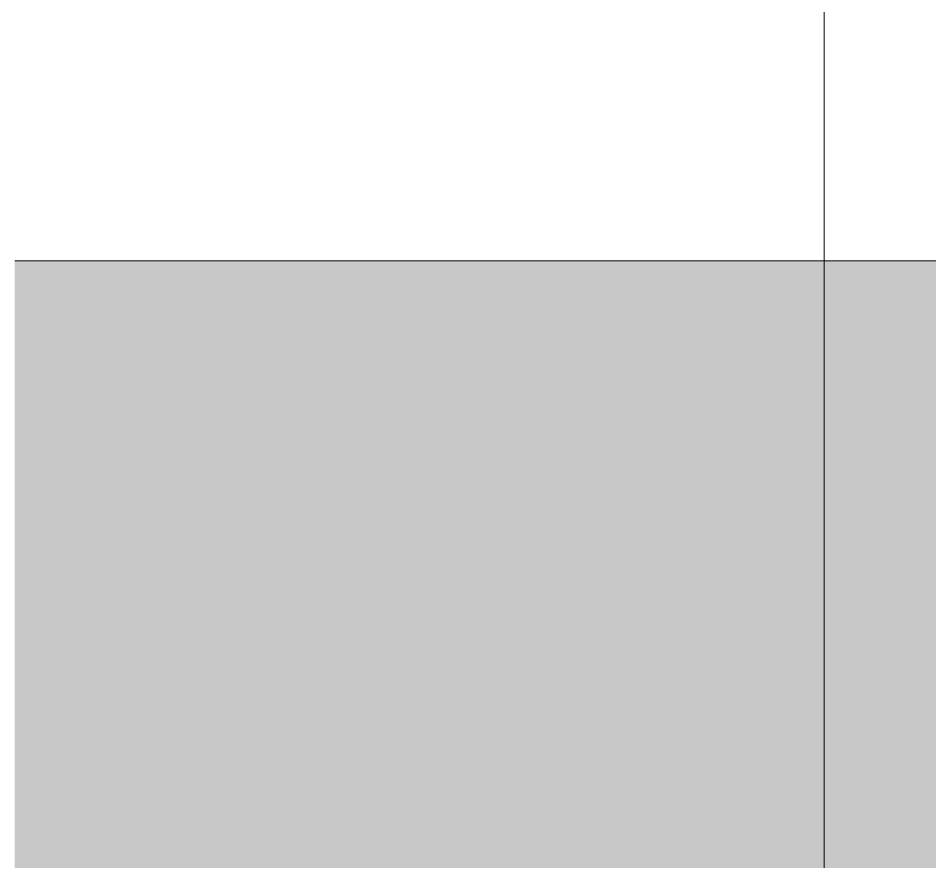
# Model space of a CAD drawing. Header units: inches. Extents: x -54880 to -186, y -132 to 853.
# Drawn here: x -12147.3 to -12017.8, y 107.6 to 227.5 of the extents above; entities that cross this region are included whole.
import ezdxf

# ---------------------------------------------------------------- set-up
doc = ezdxf.new("R2010")
doc.units = ezdxf.units.IN
doc.header["$MEASUREMENT"] = 0
for name, color, linetype, lineweight in [('A-WALL-PATT', 111, 'Continuous', 9), ('G-ANNO-SYMB', 111, 'Continuous', 9), ('L-SITE-WALL', 31, 'Continuous', 9)]:
    doc.layers.add(name, color=color, linetype=linetype, lineweight=lineweight)

msp = doc.modelspace()

# ---------------------------------------------------------------- hatches: boundary and pattern name
at = {"layer": 'A-WALL-PATT'}
h = msp.add_hatch(dxfattribs=at)
h.set_pattern_fill('FP_22', color=256, style=0, pattern_type=2)
h.set_pattern_definition([(90, (-37292.5, -1109.5), (-193, -193), [48, -145]), (180, (-37292.5, -1109.5), (-2e-14, -193), [96.25, -96.75]), (270, (-37388.74, -1061.5), (-193, -193), [48, -145]), (180, (-37292.5, -1061.5), (-2e-14, -193), [96.25, -96.75]), (270, (-37389, -1061.5), (-193, -193), [48, -145]), (180, (-37389, -1061.5), (-2e-14, -193), [96.25, -96.75]), (90, (-37485.24, -1109.5), (-193, -193), [48, -145]), (180, (-37389, -1109.5), (-2e-14, -193), [96.25, -96.75]), (90, (-37340.5, -1061.25), (-193, -193), [48, -145]), (180, (-37292.24, -1061.25), (-2e-14, -193), [48.25, -144.75]), (180, (-37292.24, -1013.25), (-2e-14, -193), [48.25, -144.75]), (90, (-37437, -1061.25), (-193, -193), [48, -145]), (180, (-37340.74, -1061.25), (-2e-14, -193), [96.25, -96.75]), (270, (-37340.74, -1013.25), (-193, -193), [48, -145]), (180, (-37340.74, -1013.25), (-2e-14, -193), [96.25, -96.75]), (180, (-37437.24, -1061.25), (-2e-14, -193), [48, -145]), (270, (-37437.24, -1013.25), (-193, -193), [48, -145]), (180, (-37437.24, -1013.25), (-2e-14, -193), [48, -145]), (90, (-37292.5, -1013), (-193, -193), [48, -145]), (180, (-37292.5, -1013), (-2e-14, -193), [96.25, -96.75]), (270, (-37388.74, -965), (-193, -193), [48, -145]), (180, (-37292.5, -965), (-2e-14, -193), [96.25, -96.75]), (270, (-37389, -965), (-193, -193), [48, -145]), (180, (-37389, -965), (-2e-14, -193), [96.25, -96.75]), (270, (-37485.24, -965), (-193, -193), [48, -145]), (180, (-37389, -1013), (-2e-14, -193), [96.25, -96.75]), (90, (-37340.5, -964.75), (-193, -193), [48, -145]), (180, (-37292.24, -964.75), (-2e-14, -193), [48.25, -144.75]), (180, (-37292.24, -916.75), (-2e-14, -193), [48.25, -144.75]), (90, (-37437, -964.75), (-193, -193), [48, -145]), (180, (-37340.74, -964.75), (-2e-14, -193), [96.25, -96.75]), (270, (-37340.74, -916.75), (-193, -193), [48, -145]), (180, (-37340.74, -916.75), (-2e-14, -193), [96.25, -96.75]), (180, (-37437.24, -964.75), (-2e-14, -193), [48, -145]), (270, (-37437.24, -916.75), (-193, -193), [48, -145]), (180, (-37437.24, -916.75), (-2e-14, -193), [48, -145])])
h.paths.add_polyline_path([(-12253.32402, 1), (-12250.88261, 1), (-12250.88261, 96.75), (-12157.75761, 96.75), (-12157.75761, 193), (-12437.25761, 193), (-12437.25761, 1), (-12324.43532, 1)], flags=0)
h.paths.add_polyline_path([(-12877.38332, 1), (-12784.75761, 1), (-12784.75761, 96), (-12736.75761, 96), (-12736.75761, 193), (-13016.25761, 193), (-13016.25761, 1)], flags=0)
h.paths.add_polyline_path([(-13093.63261, 1), (-13026.25761, 1), (-13026.25761, 193), (-13225.14124, 193), (-13234.29003, 164.3125), (-13229.60381, 164.3125), (-13229.54131, 160.1875), (-13229.41631, 160.1875), (-13229.41631, 157.5625), (-13207.54131, 157.5625), (-13207.54131, 156), (-13205.54131, 156), (-13205.54131, 114), (-13236.07181, 113.91976), (-13236.58127, 113.34757), (-13236.63262, 113.27782), (-13237.46601, 107.11296), (-13237.60025, 104.38546), (-13237.6155, 101.3125), (-13245.54131, 101.3125), (-13245.47867, 105.33002), (-13245.79963, 109.23238), (-13246.61208, 113.43381), (-13246.77745, 113.58488), (-13247.09616, 114), (-13277.54131, 114), (-13277.54131, 156), (-13275.54131, 156), (-13275.54131, 157.5625), (-13253.66631, 157.5625), (-13253.59309, 160.1875), (-13253.47881, 160.1875), (-13253.41631, 164.3125), (-13248.79259, 164.3125), (-13257.94138, 193), (-13305.75761, 193), (-13305.75761, 1), (-13190.13261, 1), (-13190.13261, 96.75), (-13093.63261, 96.75), (-13093.63261, 95.17026)], flags=0)
h.paths.add_polyline_path([(-12726.75761, 1), (-12560.25761, 1), (-12560.25761, 99), (-12482.25761, 99), (-12482.25761, 1), (-12447.25761, 1), (-12447.25761, 193), (-12559.57385, 193), (-12568.72264, 164.3125), (-12564.03642, 164.3125), (-12563.97392, 160.1875), (-12563.84892, 160.1875), (-12563.84892, 157.5625), (-12541.97392, 157.5625), (-12541.97392, 156), (-12539.97392, 156), (-12539.97392, 114), (-12570.50442, 113.91976), (-12570.99149, 113.10647), (-12571.14235, 112.50113), (-12571.81151, 108.23884), (-12572.03286, 104.38546), (-12572.04811, 101.3125), (-12579.97392, 101.31246), (-12579.91128, 105.33002), (-12580.23224, 109.23238), (-12581.03327, 113.30498), (-12581.54644, 114), (-12611.97392, 114), (-12611.97392, 156), (-12609.97392, 156), (-12609.97392, 157.5625), (-12588.09892, 157.5625), (-12588.02569, 160.1875), (-12587.91142, 160.1875), (-12587.84892, 164.3125), (-12583.2252, 164.3125), (-12592.37399, 193), (-12726.75761, 193), (-12726.75761, 94.0578)], flags=0)
h.paths.add_polyline_path([(-13357.13843, 1), (-13315.75761, 1), (-13315.75761, 193), (-13451.72456, 193), (-13451.72456, 145), (-13358.88261, 145), (-13358.88261, 1)], flags=0)
h.paths.add_polyline_path([(-11578.75761, 96.75), (-11578.75761, 193), (-11858.25761, 193), (-11858.25761, 96.75), (-11633.25032, 96.75)], flags=0)
h.paths.add_polyline_path([(-11868.25761, 96.75), (-11868.25761, 193), (-12147.75761, 193), (-12147.75761, 96.75), (-11909.72432, 96.75)], flags=0)
h.paths.add_polyline_path([(-11568.75761, 96.75), (-11289.25761, 96.75), (-11289.25761, 193), (-11568.75761, 193), (-11568.75761, 114.47242)], flags=0)
h.paths.add_polyline_path([(-10423.67657, 96.75), (-10421.50761, 96.75), (-10421.50761, 135.23042), (-10424.88261, 135.23042), (-10424.88261, 136.98164), (-10422.91726, 137.01194), (-10422.51829, 137.2421), (-10422.28794, 137.64075), (-10422.25761, 137.87091), (-10422.33876, 159.35326), (-10422.51829, 159.62977), (-10422.91726, 159.86031), (-10423.67657, 159.89066), (-10424.88261, 159.89066), (-10424.88261, 161.60141), (-10421.50761, 161.60141), (-10421.50761, 193), (-10433.25761, 193), (-10433.27057, 145.23322), (-10433.49787, 142.80057), (-10434.41248, 139.90161), (-10435.35457, 138.00963), (-10436.91149, 135.94794), (-10438.90507, 134.15521), (-10441.38857, 132.70355), (-10443.42633, 131.91412), (-10445.96586, 131.4394), (-10448.54937, 131.4394), (-10451.25022, 131.97662), (-10453.8492, 133.06488), (-10454.56821, 133.47281), (-10456.27602, 134.67443), (-10458.25748, 136.77374), (-10459.56679, 138.77603), (-10460.52245, 141.01668), (-10461.08903, 143.45278), (-10461.25761, 146.29748), (-10461.25761, 193), (-10700.25761, 193), (-10700.25761, 96.75), (-10458.23582, 96.75)], flags=0)
h.paths.add_polyline_path([(-11279.25761, 96.75), (-10999.75761, 96.75), (-10999.75761, 193), (-11279.25761, 193), (-11279.25761, 117.85285)], flags=0)
h.paths.add_polyline_path([(-10989.75761, 96.75), (-10710.25761, 96.75), (-10710.25761, 193), (-10989.75761, 193), (-10989.75761, 117.85285)], flags=0)
h.paths.add_polyline_path([(-10481.678, 112.79127), (-10484.48004, 113.10363), (-10486.46628, 113.6363), (-10488.678, 114.66854), (-10490.98344, 116.37617), (-10492.61508, 118.10027), (-10493.94223, 120.09756), (-10494.91304, 122.30736), (-10495.50321, 124.80387), (-10495.678, 127.09149), (-10495.4653, 129.52046), (-10494.83369, 131.87562), (-10493.80235, 134.08542), (-10492.40262, 136.08272), (-10490.67702, 137.80682), (-10488.678, 139.20534), (-10486.46628, 140.23578), (-10484.10907, 140.86685), (-10481.678, 141.07936), (-10479.24692, 140.86685), (-10476.88971, 140.23578), (-10474.678, 139.20534), (-10472.67897, 137.80682), (-10470.95337, 136.08272), (-10469.55364, 134.08542), (-10468.5223, 131.87562), (-10467.89069, 129.52046), (-10467.678, 126.80341), (-10467.89069, 124.37023), (-10468.5223, 122.01098), (-10469.55364, 119.79734), (-10471.21935, 117.53037), (-10472.67897, 116.06949), (-10474.678, 114.66854), (-10476.88971, 113.6363), (-10479.24692, 113.00414), (-10480.97876, 112.85249)], flags=0)
h.paths.add_polyline_path([(-13479.72456, 145), (-13479.72456, 193), (-13563.91118, 193), (-13563.91118, 145), (-13482.17019, 145)], flags=0)
h.paths.add_polyline_path([(-13879.60157, 145), (-13605.25761, 145), (-13605.25761, 193), (-13880.00761, 193), (-13880.00761, 145)], flags=0)
h.paths.add_polyline_path([(-13594.48776, 145), (-13591.91118, 145), (-13591.91118, 193), (-13595.25761, 193), (-13595.25761, 145)], flags=0)
h.paths.add_polyline_path([(-12569.34892, 157.9375), (-12568.47235, 157.62343), (-12568.42704, 157.5625), (-12568.16299, 157.62343), (-12568.42704, 157.71933), (-12569.02204, 157.86014)], flags=0)
h.paths.add_polyline_path([(-12570.87529, 157.5625), (-12569.34892, 157.62343), (-12569.34892, 157.9375), (-12566.09892, 157.9375), (-12566.09892, 160.1875), (-12570.03815, 160.1875), (-12570.87031, 157.57813)], flags=0)
h.paths.add_polyline_path([(-13249.14094, 157.5625), (-13249.04288, 157.62343), (-13249.04288, 157.70595), (-13249.25418, 157.5625)], flags=0)
h.paths.add_polyline_path([(-12583.81961, 157.5625), (-12583.47726, 157.62479), (-12583.47549, 157.70595), (-12583.82608, 157.5625)], flags=0)
h.paths.add_polyline_path([(-13248.16631, 157.5625), (-13246.65937, 157.62343), (-13247.47708, 160.1875), (-13251.41631, 160.1875), (-13251.41631, 157.9375), (-13248.16631, 157.9375), (-13248.16631, 157.57813)], flags=0)
h.paths.add_polyline_path([(-13234.91631, 157.9375), (-13234.03974, 157.62343), (-13233.99443, 157.5625), (-13233.73038, 157.62343), (-13233.99443, 157.71933), (-13234.10381, 157.74521)], flags=0)
h.paths.add_polyline_path([(-13234.91631, 157.5625), (-13234.91631, 157.9375), (-13231.66631, 157.9375), (-13231.66631, 160.1875), (-13235.60554, 160.1875), (-13236.44268, 157.5625)], flags=0)
h.paths.add_polyline_path([(-12581.07254, 157.5625), (-12581.90969, 160.1875), (-12585.84892, 160.1875), (-12585.84892, 157.9375), (-12582.59892, 157.9375), (-12582.59892, 157.5625)], flags=0)
h.paths.add_polyline_path([(-12571.9939, 164.3125), (-12562.84511, 193), (-12572.66142, 193), (-12572.66142, 164.3125)], flags=0)
h.paths.add_polyline_path([(-12579.28642, 164.3125), (-12579.28642, 193), (-12589.10272, 193), (-12579.95393, 164.3125), (-12579.30979, 164.3125)], flags=0)
h.paths.add_polyline_path([(-13244.85381, 164.3125), (-13244.85381, 193), (-13254.67011, 193), (-13245.52132, 164.3125)], flags=0)
h.paths.add_polyline_path([(-13237.56129, 164.3125), (-13228.41251, 193), (-13238.22881, 193), (-13238.22881, 164.3125)], flags=0)

# ---------------------------------------------------------------- linework, layer by layer
at = {"layer": 'G-ANNO-SYMB'}
msp.add_line((-12032.79134, 450.08213), (-12032.79134, -56.62166), dxfattribs=at)
at = {"layer": 'L-SITE-WALL'}
msp.add_line((-11868.25761, 193), (-12147.75761, 193), dxfattribs=at)

doc.saveas('drawing.dxf')
